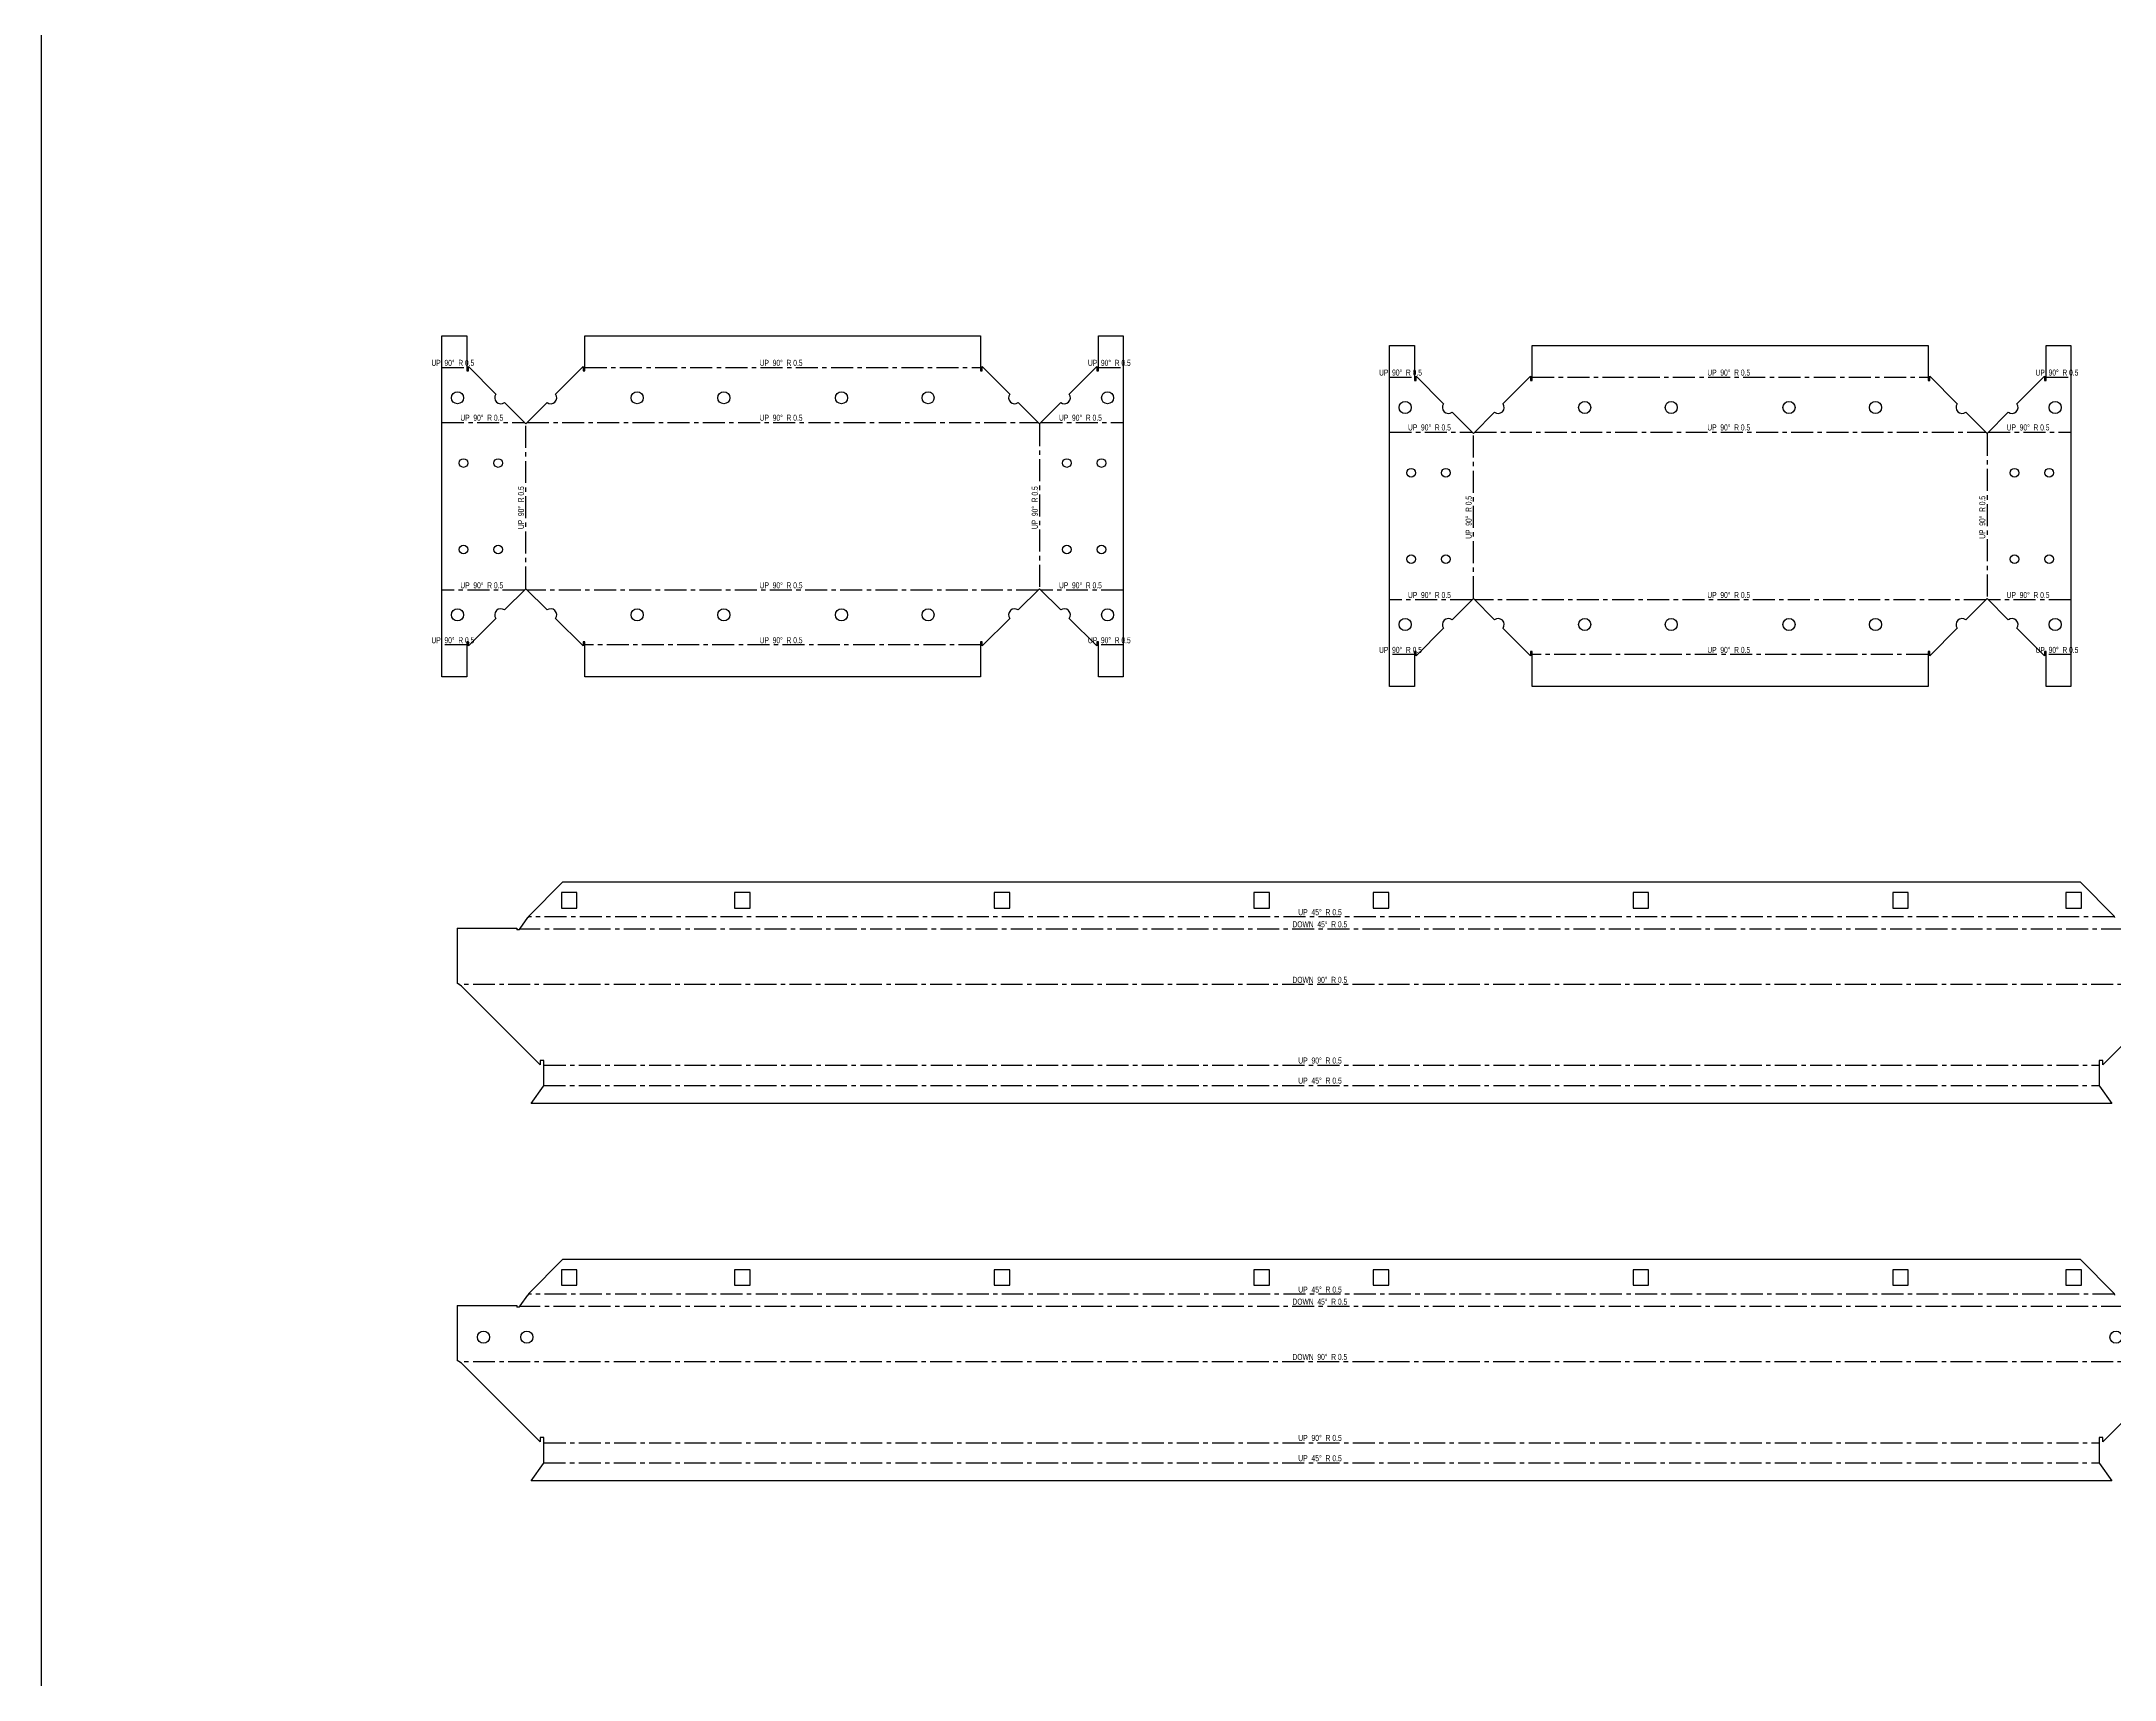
# Model space of a CAD drawing. Header units: inches. Extents: x 931 to 7871, y 712 to 4412.
# Drawn here: x 931 to 2129, y 2527 to 3473 of the extents above; entities that cross this region are included whole.
import ezdxf

# ---------------------------------------------------------------- set-up
doc = ezdxf.new("R2010")
doc.units = ezdxf.units.IN
doc.header["$MEASUREMENT"] = 0
doc.linetypes.add('CENTERX2', pattern=[20.32, 12.7, -2.54, 2.54, -2.54])
doc.layers.add('BENDING', color=4, linetype='Continuous')
doc.layers.add('NOTE', color=2, linetype='Continuous')
doc.styles.add('SLDTEXTSTYLE0', font='TXT', dxfattribs={"width": 0.660714})
doc.styles.add('SLDTEXTSTYLE1', font='TXT', dxfattribs={"width": 0.671875})

msp = doc.modelspace()

# ---------------------------------------------------------------- linework, layer by layer
at = {"color": 7, "linetype": 'Continuous', "lineweight": 25}
for p, q in [((1162.7, 3106.2), (1162.7, 3303.2)), ((1162.7, 3303.2), (1177, 3303.2)), ((1177, 3303.2), (1177, 3282.9)), ((1245.2, 3282.9), (1245.2, 3303.2)), ((1245.2, 3303.2), (1473.8, 3303.2)), ((1473.8, 3303.2), (1473.8, 3282.9)), ((1541.9, 3282.9), (1541.9, 3303.2)), ((1541.9, 3303.2), (1556.2, 3303.2)), ((1556.2, 3303.2), (1556.2, 3106.2)), ((1710.1, 3100.7), (1710.1, 3297.6)), ((1710.1, 3297.6), (1724.4, 3297.6)), ((1724.4, 3297.6), (1724.4, 3277.3)), ((1792.5, 3277.3), (1792.5, 3297.6)), ((1792.5, 3297.6), (2021.1, 3297.6)), ((2021.1, 3297.6), (2021.1, 3277.3)), ((2089.3, 3277.3), (2089.3, 3297.6)), ((2089.3, 3297.6), (2103.6, 3297.6)), ((2103.6, 3297.6), (2103.6, 3100.7)), ((1177, 3282.9), (1178, 3282.9)), ((1178, 3282.9), (1178, 3285.4)), ((1193.9, 3269.5), (1178, 3285.4)), ((1244.2, 3285.4), (1228.3, 3269.5)), ((1244.2, 3285.4), (1244.2, 3282.9)), ((1244.2, 3282.9), (1245.2, 3282.9)), ((1473.8, 3282.9), (1474.8, 3282.9)), ((1474.8, 3282.9), (1474.8, 3285.4)), ((1490.7, 3269.5), (1474.8, 3285.4)), ((1540.9, 3285.4), (1525, 3269.5)), ((1540.9, 3285.4), (1540.9, 3282.9)), ((1540.9, 3282.9), (1541.9, 3282.9)), ((1724.4, 3277.3), (1725.4, 3277.3)), ((1725.4, 3277.3), (1725.4, 3279.8)), ((1741.3, 3263.9), (1725.4, 3279.8)), ((1791.5, 3279.8), (1775.6, 3263.9)), ((1791.5, 3279.8), (1791.5, 3277.3)), ((1791.5, 3277.3), (1792.5, 3277.3)), ((2021.1, 3277.3), (2022.1, 3277.3)), ((2022.1, 3277.3), (2022.1, 3279.8)), ((2038, 3263.9), (2022.1, 3279.8)), ((2088.3, 3279.8), (2072.4, 3263.9)), ((2088.3, 3279.8), (2088.3, 3277.3)), ((2088.3, 3277.3), (2089.3, 3277.3)), ((1211.1, 3252.4), (1198.8, 3264.6)), ((1223.4, 3264.6), (1211.1, 3252.4)), ((1507.8, 3252.4), (1495.6, 3264.6)), ((1520.1, 3264.6), (1507.8, 3252.4)), ((1758.5, 3246.8), (1746.2, 3259)), ((1770.7, 3259), (1758.5, 3246.8)), ((2055.2, 3246.8), (2042.9, 3259)), ((2067.5, 3259), (2055.2, 3246.8)), ((1198.8, 3144.8), (1211.1, 3157)), ((1211.1, 3157), (1223.4, 3144.8)), ((1495.6, 3144.8), (1507.8, 3157)), ((1507.8, 3157), (1520.1, 3144.8)), ((1746.2, 3139.2), (1758.5, 3151.5)), ((1758.5, 3151.5), (1770.7, 3139.2)), ((2042.9, 3139.2), (2055.2, 3151.5)), ((2055.2, 3151.5), (2067.5, 3139.2)), ((1178, 3124), (1193.9, 3139.9)), ((1228.3, 3139.9), (1244.2, 3124)), ((1474.8, 3124), (1490.7, 3139.9)), ((1525, 3139.9), (1540.9, 3124)), ((1178, 3126.5), (1177, 3126.5)), ((1177, 3126.5), (1177, 3106.2)), ((1178, 3124), (1178, 3126.5)), ((1245.2, 3126.5), (1244.2, 3126.5)), ((1244.2, 3126.5), (1244.2, 3124)), ((1245.2, 3106.2), (1245.2, 3126.5)), ((1474.8, 3126.5), (1473.8, 3126.5)), ((1473.8, 3126.5), (1473.8, 3106.2)), ((1474.8, 3124), (1474.8, 3126.5)), ((1541.9, 3126.5), (1540.9, 3126.5)), ((1540.9, 3126.5), (1540.9, 3124)), ((1541.9, 3106.2), (1541.9, 3126.5)), ((1725.4, 3118.4), (1741.3, 3134.3)), ((1775.6, 3134.3), (1791.5, 3118.4)), ((2022.1, 3118.4), (2038, 3134.3)), ((2072.4, 3134.3), (2088.3, 3118.4)), ((1725.4, 3120.9), (1724.4, 3120.9)), ((1724.4, 3120.9), (1724.4, 3100.7)), ((1725.4, 3118.4), (1725.4, 3120.9)), ((1792.5, 3120.9), (1791.5, 3120.9)), ((1791.5, 3120.9), (1791.5, 3118.4)), ((1792.5, 3100.7), (1792.5, 3120.9)), ((2022.1, 3120.9), (2021.1, 3120.9)), ((2021.1, 3120.9), (2021.1, 3100.7)), ((2022.1, 3118.4), (2022.1, 3120.9)), ((2089.3, 3120.9), (2088.3, 3120.9)), ((2088.3, 3120.9), (2088.3, 3118.4)), ((2089.3, 3100.7), (2089.3, 3120.9)), ((1177, 3106.2), (1162.7, 3106.2)), ((1473.8, 3106.2), (1245.2, 3106.2)), ((1556.2, 3106.2), (1541.9, 3106.2)), ((1724.4, 3100.7), (1710.1, 3100.7)), ((2021.1, 3100.7), (1792.5, 3100.7)), ((2103.6, 3100.7), (2089.3, 3100.7)), ((1212.8, 2967.9), (1232.6, 2987.7)), ((1232.6, 2987.7), (2108.9, 2987.7)), ((2108.9, 2987.7), (2128.7, 2967.9)), ((1171.5, 2961), (1206, 2961)), ((1171.5, 2961), (1171.5, 2929.3)), ((1206, 2961), (1206, 2960)), ((1207.5, 2960), (1206, 2960)), ((1207.5, 2960), (1207.6, 2960.8)), ((1212.1, 2967.1), (1207.6, 2960.8)), ((1212.6, 2967.1), (1212.1, 2967.1)), ((1212.6, 2967.1), (1212.8, 2967.9)), ((2128.7, 2967.9), (2128.9, 2967.1)), ((1174, 2927.6), (1171.5, 2929.3)), ((1174, 2927.6), (1219.5, 2882.1)), ((2122, 2882.1), (2167.5, 2927.6)), ((1221.5, 2884.6), (1219.5, 2884.6)), ((1219.5, 2884.6), (1219.5, 2882.1)), ((1221.5, 2870.5), (1221.5, 2884.6)), ((2122, 2884.6), (2120, 2884.6)), ((2120, 2884.6), (2120, 2870.5)), ((2122, 2882.1), (2122, 2884.6)), ((1214.3, 2859.7), (1221.3, 2869.7)), ((1221.3, 2869.7), (1221.5, 2870.5)), ((2120, 2870.5), (2120.1, 2869.7)), ((2120.1, 2869.7), (2127.2, 2859.7)), ((2127.2, 2859.7), (1214.3, 2859.7)), ((1212.8, 2750), (1232.6, 2769.8)), ((1232.6, 2769.8), (2108.9, 2769.8)), ((2108.9, 2769.8), (2128.7, 2750)), ((1171.5, 2743), (1206, 2743)), ((1171.5, 2743), (1171.5, 2711.3)), ((1206, 2743), (1206, 2742)), ((1207.5, 2742), (1207.6, 2742.8)), ((1212.1, 2749.1), (1207.6, 2742.8)), ((1212.6, 2749.1), (1212.1, 2749.1)), ((1212.6, 2749.1), (1212.8, 2750)), ((2128.7, 2750), (2128.9, 2749.1)), ((1207.5, 2742), (1206, 2742)), ((1174, 2709.7), (1171.5, 2711.3)), ((1174, 2709.7), (1219.5, 2664.2)), ((2122, 2664.2), (2167.5, 2709.7)), ((1221.5, 2666.7), (1219.5, 2666.7)), ((1219.5, 2666.7), (1219.5, 2664.2)), ((1221.5, 2652.5), (1221.5, 2666.7)), ((2122, 2666.7), (2120, 2666.7)), ((2120, 2666.7), (2120, 2652.5)), ((2122, 2664.2), (2122, 2666.7)), ((1214.3, 2641.8), (1221.3, 2651.7)), ((1221.3, 2651.7), (1221.5, 2652.5)), ((2120, 2652.5), (2120.1, 2651.7)), ((2120.1, 2651.7), (2127.2, 2641.8)), ((2127.2, 2641.8), (1214.3, 2641.8))]:
    msp.add_line(p, q, dxfattribs=at)
for points in [[(1231.7, 2972.6), (1240.7, 2972.6), (1240.7, 2981.6), (1231.7, 2981.6)], [(1331.7, 2972.6), (1340.7, 2972.6), (1340.7, 2981.6), (1331.7, 2981.6)], [(1481.7, 2972.6), (1490.7, 2972.6), (1490.7, 2981.6), (1481.7, 2981.6)], [(1631.7, 2972.6), (1640.7, 2972.6), (1640.7, 2981.6), (1631.7, 2981.6)], [(1700.7, 2972.6), (1709.7, 2972.6), (1709.7, 2981.6), (1700.7, 2981.6)], [(1850.7, 2972.6), (1859.7, 2972.6), (1859.7, 2981.6), (1850.7, 2981.6)], [(2000.7, 2972.6), (2009.7, 2972.6), (2009.7, 2981.6), (2000.7, 2981.6)], [(2100.7, 2972.6), (2109.7, 2972.6), (2109.7, 2981.6), (2100.7, 2981.6)], [(1231.7, 2754.7), (1240.7, 2754.7), (1240.7, 2763.7), (1231.7, 2763.7)], [(1331.7, 2754.7), (1340.7, 2754.7), (1340.7, 2763.7), (1331.7, 2763.7)], [(1481.7, 2754.7), (1490.7, 2754.7), (1490.7, 2763.7), (1481.7, 2763.7)], [(1631.7, 2754.7), (1640.7, 2754.7), (1640.7, 2763.7), (1631.7, 2763.7)], [(1700.7, 2754.7), (1709.7, 2754.7), (1709.7, 2763.7), (1700.7, 2763.7)], [(1850.7, 2754.7), (1859.7, 2754.7), (1859.7, 2763.7), (1850.7, 2763.7)], [(2000.7, 2754.7), (2009.7, 2754.7), (2009.7, 2763.7), (2000.7, 2763.7)], [(2100.7, 2754.7), (2109.7, 2754.7), (2109.7, 2763.7), (2100.7, 2763.7)]]:
    msp.add_lwpolyline(points, close=True)
for centre, radius in [((1171.7, 3267.4), 3.5), ((1275.5, 3267.4), 3.5), ((1325.5, 3267.4), 3.5), ((1393.5, 3267.4), 3.5), ((1443.5, 3267.4), 3.5), ((1547.2, 3267.4), 3.5), ((1719.1, 3261.8), 3.5), ((1822.8, 3261.8), 3.5), ((1872.8, 3261.8), 3.5), ((1940.8, 3261.8), 3.5), ((1990.8, 3261.8), 3.5), ((2094.6, 3261.8), 3.5), ((1175.2, 3229.7), 2.5), ((1195.2, 3229.7), 2.5), ((1523.7, 3229.7), 2.5), ((1543.7, 3229.7), 2.5), ((1722.6, 3224.1), 2.5), ((1742.6, 3224.1), 2.5), ((2071.1, 3224.1), 2.5), ((2091.1, 3224.1), 2.5), ((1175.2, 3179.7), 2.5), ((1195.2, 3179.7), 2.5), ((1523.7, 3179.7), 2.5), ((1543.7, 3179.7), 2.5), ((1722.6, 3174.1), 2.5), ((1742.6, 3174.1), 2.5), ((2071.1, 3174.1), 2.5), ((2091.1, 3174.1), 2.5), ((1171.7, 3142), 3.5), ((1275.5, 3142), 3.5), ((1325.5, 3142), 3.5), ((1393.5, 3142), 3.5), ((1443.5, 3142), 3.5), ((1547.2, 3142), 3.5), ((1719.1, 3136.4), 3.5), ((1822.8, 3136.4), 3.5), ((1872.8, 3136.4), 3.5), ((1940.8, 3136.4), 3.5), ((1990.8, 3136.4), 3.5), ((2094.6, 3136.4), 3.5), ((1186.7, 2724.8), 3.5), ((1211.7, 2724.8), 3.5), ((2129.7, 2724.8), 3.5)]:
    msp.add_circle(centre, radius, dxfattribs=at)
for centre, start, end in [((1196.7, 3267.4), 143.2132, 306.7868), ((1225.5, 3267.4), 233.2132, 36.7868), ((1493.5, 3267.4), 143.2132, 306.7868), ((1522.2, 3267.4), 233.2132, 36.7868), ((1744.1, 3261.8), 143.2132, 306.7868), ((1772.8, 3261.8), 233.2132, 36.7868), ((2040.8, 3261.8), 143.2132, 306.7868), ((2069.6, 3261.8), 233.2132, 36.7868), ((1196.7, 3142), 53.2132, 216.7868), ((1225.5, 3142), 323.2132, 126.7868), ((1493.5, 3142), 53.2132, 216.7868), ((1522.2, 3142), 323.2132, 126.7868), ((1744.1, 3136.4), 53.2132, 216.7868), ((1772.8, 3136.4), 323.2132, 126.7868), ((2040.8, 3136.4), 53.2132, 216.7868), ((2069.6, 3136.4), 323.2132, 126.7868)]:
    msp.add_arc(centre, 3.5, start, end, dxfattribs=at)
at = {"layer": 'BENDING', "linetype": 'CENTERX2'}
for p, q in [((1162.7, 3284.8), (1177, 3284.8)), ((1245.2, 3284.8), (1473.8, 3284.8)), ((1541.9, 3284.8), (1556.2, 3284.8)), ((1710.1, 3279.2), (1724.4, 3279.2)), ((1792.5, 3279.2), (2021.1, 3279.2)), ((2089.3, 3279.2), (2103.6, 3279.2)), ((1162.7, 3253.1), (1210.4, 3253.1)), ((1211.1, 3157.2), (1211.1, 3252.2)), ((1211.8, 3253.1), (1507.1, 3253.1)), ((1507.8, 3252.2), (1507.8, 3157.2)), ((1508.5, 3253.1), (1556.2, 3253.1)), ((1710.1, 3247.5), (1757.8, 3247.5)), ((1758.5, 3151.6), (1758.5, 3246.6)), ((1759.2, 3247.5), (2054.5, 3247.5)), ((2055.2, 3246.6), (2055.2, 3151.6)), ((2055.9, 3247.5), (2103.6, 3247.5)), ((1210.4, 3156.3), (1162.7, 3156.3)), ((1507.1, 3156.3), (1211.8, 3156.3)), ((1556.2, 3156.3), (1508.5, 3156.3)), ((1757.8, 3150.7), (1710.1, 3150.7)), ((2054.5, 3150.7), (1759.2, 3150.7)), ((2103.6, 3150.7), (2055.9, 3150.7)), ((1177, 3124.6), (1162.7, 3124.6)), ((1473.8, 3124.6), (1245.2, 3124.6)), ((1556.2, 3124.6), (1541.9, 3124.6)), ((1724.4, 3119), (1710.1, 3119)), ((2021.1, 3119), (1792.5, 3119)), ((2103.6, 3119), (2089.3, 3119)), ((2133.9, 2960.4), (1207.6, 2960.4)), ((2128.8, 2967.5), (1212.7, 2967.5)), ((2168.7, 2928.5), (1172.7, 2928.5)), ((1221.5, 2881.8), (2120, 2881.8)), ((1221.4, 2870.1), (2120.1, 2870.1)), ((2133.9, 2742.4), (1207.6, 2742.4)), ((2128.8, 2749.6), (1212.7, 2749.6)), ((2168.7, 2710.5), (1172.7, 2710.5)), ((1221.5, 2663.8), (2120, 2663.8)), ((1221.4, 2652.1), (2120.1, 2652.1))]:
    msp.add_line(p, q, dxfattribs=at)
at = {"layer": 'NOTE'}
msp.add_lwpolyline([(931.4, 4412), (4517.2, 4412), (4517.2, 712), (931.4, 712)], close=True, dxfattribs=at)

# ---------------------------------------------------------------- texts
at = {"layer": 'BENDING', "linetype": 'CENTERX2', "char_height": 3.5, "attachment_point": 2}
for s, insert, style in [('UP  90°  R 0.5', (1169, 3289.3), 'SLDTEXTSTYLE0'), ('UP  90°  R 0.5', (1358.6, 3289.3), 'SLDTEXTSTYLE0'), ('UP  90°  R 0.5', (1548.2, 3289.3), 'SLDTEXTSTYLE0'), ('UP  90°  R 0.5', (1716.4, 3283.7), 'SLDTEXTSTYLE0'), ('UP  90°  R 0.5', (1906, 3283.7), 'SLDTEXTSTYLE0'), ('UP  90°  R 0.5', (2095.6, 3283.7), 'SLDTEXTSTYLE0'), ('UP  90°  R 0.5', (1185.7, 3257.6), 'SLDTEXTSTYLE0'), ('UP  90°  R 0.5', (1358.6, 3257.6), 'SLDTEXTSTYLE0'), ('UP  90°  R 0.5', (1531.5, 3257.6), 'SLDTEXTSTYLE0'), ('UP  90°  R 0.5', (1733.1, 3252), 'SLDTEXTSTYLE0'), ('UP  90°  R 0.5', (1906, 3252), 'SLDTEXTSTYLE0'), ('UP  90°  R 0.5', (2078.9, 3252), 'SLDTEXTSTYLE0'), ('UP  90°  R 0.5', (1185.7, 3160.8), 'SLDTEXTSTYLE0'), ('UP  90°  R 0.5', (1358.6, 3160.8), 'SLDTEXTSTYLE0'), ('UP  90°  R 0.5', (1531.5, 3160.8), 'SLDTEXTSTYLE0'), ('UP  90°  R 0.5', (1733.1, 3155.2), 'SLDTEXTSTYLE0'), ('UP  90°  R 0.5', (1906, 3155.2), 'SLDTEXTSTYLE0'), ('UP  90°  R 0.5', (2078.9, 3155.2), 'SLDTEXTSTYLE0'), ('UP  90°  R 0.5', (1169, 3129.1), 'SLDTEXTSTYLE0'), ('UP  90°  R 0.5', (1358.6, 3129.1), 'SLDTEXTSTYLE0'), ('UP  90°  R 0.5', (1548.2, 3129.1), 'SLDTEXTSTYLE0'), ('UP  90°  R 0.5', (1716.4, 3123.5), 'SLDTEXTSTYLE0'), ('UP  90°  R 0.5', (1906, 3123.5), 'SLDTEXTSTYLE0'), ('UP  90°  R 0.5', (2095.6, 3123.5), 'SLDTEXTSTYLE0'), ('UP  45°  R 0.5', (1669.9, 2972), 'SLDTEXTSTYLE1'), ('DOWN  45°  R 0.5', (1669.8, 2965), 'SLDTEXTSTYLE0'), ('DOWN  90°  R 0.5', (1669.8, 2932.9), 'SLDTEXTSTYLE0'), ('UP  90°  R 0.5', (1669.9, 2886.3), 'SLDTEXTSTYLE1'), ('UP  45°  R 0.5', (1669.9, 2874.7), 'SLDTEXTSTYLE1'), ('DOWN  45°  R 0.5', (1669.8, 2747), 'SLDTEXTSTYLE0'), ('UP  45°  R 0.5', (1669.9, 2754), 'SLDTEXTSTYLE1'), ('DOWN  90°  R 0.5', (1669.8, 2715.1), 'SLDTEXTSTYLE0'), ('UP  90°  R 0.5', (1669.9, 2668.3), 'SLDTEXTSTYLE1'), ('UP  45°  R 0.5', (1669.9, 2656.6), 'SLDTEXTSTYLE1')]:
    msp.add_mtext(s, dxfattribs=dict(at, insert=insert, style=style))
at = {"layer": 'BENDING', "linetype": 'CENTERX2', "char_height": 3.5, "attachment_point": 2, "rotation": 90, "style": 'SLDTEXTSTYLE0'}
for insert in [(1206.6, 3203.9), (1503.4, 3203.9), (1754, 3198.3), (2050.7, 3198.3)]:
    msp.add_mtext('UP  90°  R 0.5', dxfattribs=dict(at, insert=insert))

doc.saveas('drawing.dxf')
